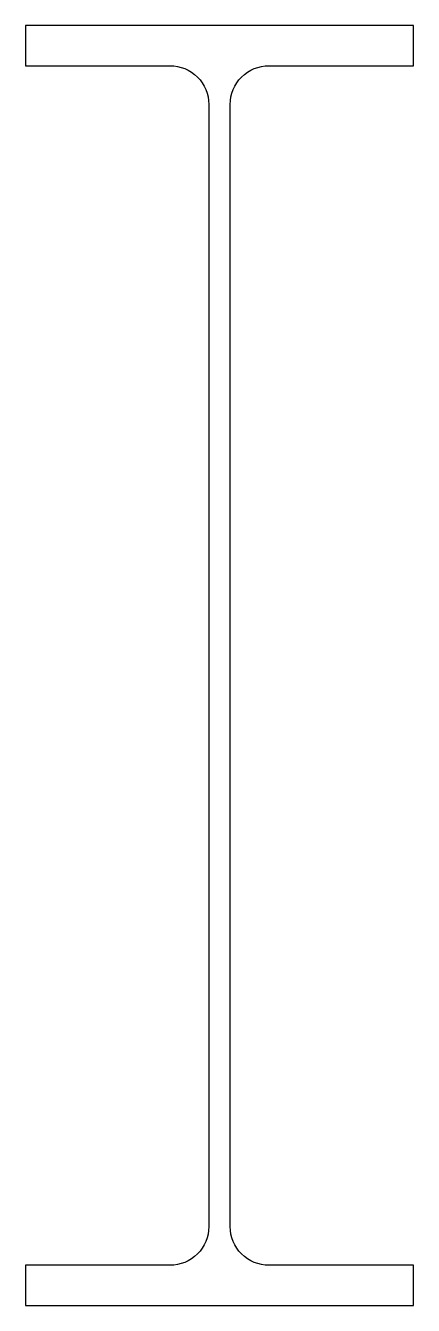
# Model space of a CAD drawing. Header units: millimetres. Extents: x -150 to 150, y -495 to 495.
import ezdxf

# ---------------------------------------------------------------- set-up
doc = ezdxf.new("R2010")
doc.units = ezdxf.units.MM
doc.layers.add('steel', color=7, linetype='Continuous')

msp = doc.modelspace()

# ---------------------------------------------------------------- linework, layer by layer
at = {"layer": 'steel'}
msp.add_lwpolyline([(8.25, -434), (8.25, 434, -0.414214), (38.25, 464), (150, 464), (150, 495), (-150, 495), (-150, 464), (-38.25, 464, -0.414214), (-8.25, 434), (-8.25, -434, -0.414214), (-38.25, -464), (-150, -464), (-150, -495), (150, -495), (150, -464), (38.25, -464, -0.414214)], format="xyb", close=True, dxfattribs=at)

doc.saveas('drawing.dxf')
